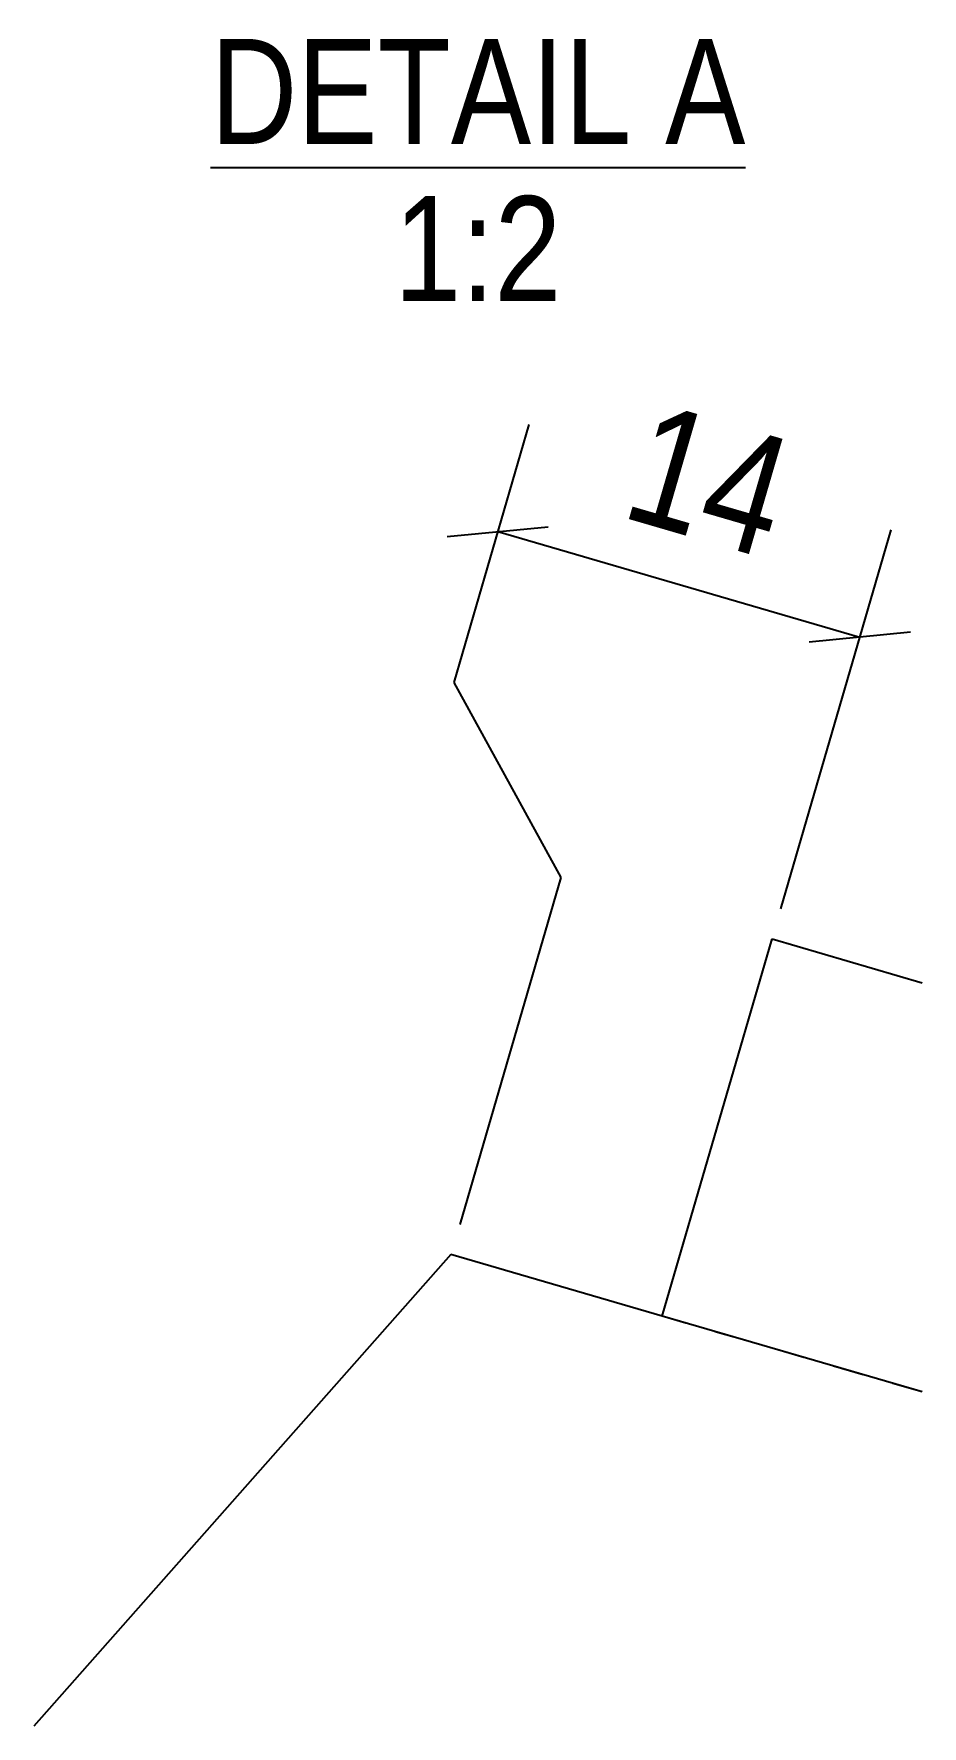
# Model space of a CAD drawing. Header units: millimetres. Extents: x 38 to 33286, y 8 to 2938.
# Drawn here: x 17877.2 to 17933.8, y 8 to 115.7 of the extents above; entities that cross this region are included whole.
import ezdxf

# ---------------------------------------------------------------- set-up
doc = ezdxf.new("R2010")
doc.units = ezdxf.units.MM
doc.linetypes.add('DXK_LINE_DOT2', pattern=[3.9198, 1.9599, -1.9599])
for name, color, linetype in [('MÅLSÆTNING', 7, 'Continuous'), ('STÅL', 7, 'Continuous'), ('TEKST', 7, 'Continuous')]:
    doc.layers.add(name, color=color, linetype=linetype)
doc.styles.add('Arial Narrow', font='ARIALN.TTF', dxfattribs={"height": 0.2})

msp = doc.modelspace()

# ---------------------------------------------------------------- linework, layer by layer
at = {"layer": 'MÅLSÆTNING', "color": 7, "linetype": 'Continuous'}
for p, q in [((17908.73, 90.82), (17903.95, 74.4)), ((17903.53, 83.69), (17909.96, 84.31)), ((17906.74, 84), (17929.79, 77.29)), ((17924.75, 60), (17931.78, 84.1)), ((17933.01, 77.6), (17926.57, 76.97)), ((17903.95, 74.4), (17910.75, 62)), ((17910.75, 62), (17904.32, 39.92))]:
    msp.add_line(p, q, dxfattribs=at)
at = {"layer": 'STÅL', "color": 2, "linetype": 'Continuous'}
for p, q in [((17917.2, 34.08), (17924.2, 58.08)), ((17924.2, 58.08), (17933.76, 55.3)), ((17903.76, 38), (17877.21, 8)), ((17917.2, 34.08), (17903.76, 38)), ((17933.76, 29.26), (17917.2, 34.08))]:
    msp.add_line(p, q, dxfattribs=at)
at = {"layer": 'STÅL', "color": 7, "linetype": 'DXK_LINE_DOT2'}
msp.add_line((17933.76, 29.26), (17917.2, 34.08), dxfattribs=at)
at = {"layer": 'TEKST', "color": 246, "linetype": 'Continuous'}
msp.add_line((17888.46, 107.16), (17922.51, 107.16), dxfattribs=at)

# ---------------------------------------------------------------- wipeouts: each hides what was drawn before it
at = {"color": 0, "linetype": 'Continuous'}
for points in [[(17915.3, 108.66), (17915.3, 115.66), (17888.46, 115.66), (17888.46, 108.66)], [(17922.51, 108.66), (17922.51, 115.66), (17917.4, 115.66), (17917.4, 108.66)], [(17910.82, 98.66), (17910.82, 105.66), (17900.15, 105.66), (17900.15, 98.66)]]:
    msp.add_wipeout(points, dxfattribs=at).dxf.layer = 'TEKST'

# ---------------------------------------------------------------- next in the draw order: texts
at = {"layer": 'TEKST', "color": 3, "linetype": 'Continuous', "style": 'Arial Narrow'}
for s, height, p in [('DETAIL', 6.681, (17888.46, 108.66)), ('A', 6.68, (17917.4, 108.66)), ('1:2', 6.681, (17900.15, 98.66))]:
    msp.add_text(s, height=height, dxfattribs=at).set_placement(p)

# ---------------------------------------------------------------- next in the draw order: wipeouts: each hides what was drawn before it
at = {"color": 0}
msp.add_wipeout([(17924.9, 80.27), (17928.04, 91.03), (17915.6, 94.65), (17912.47, 83.89)], dxfattribs=at).dxf.layer = 'MÅLSÆTNING'

# ---------------------------------------------------------------- next in the draw order: texts
at = {"layer": 'MÅLSÆTNING', "color": 3, "style": 'Arial Narrow'}
msp.add_text('14', height=7.635, rotation=-16.2434, dxfattribs=at).set_placement((17914.45, 84.98))

doc.saveas('drawing.dxf')
